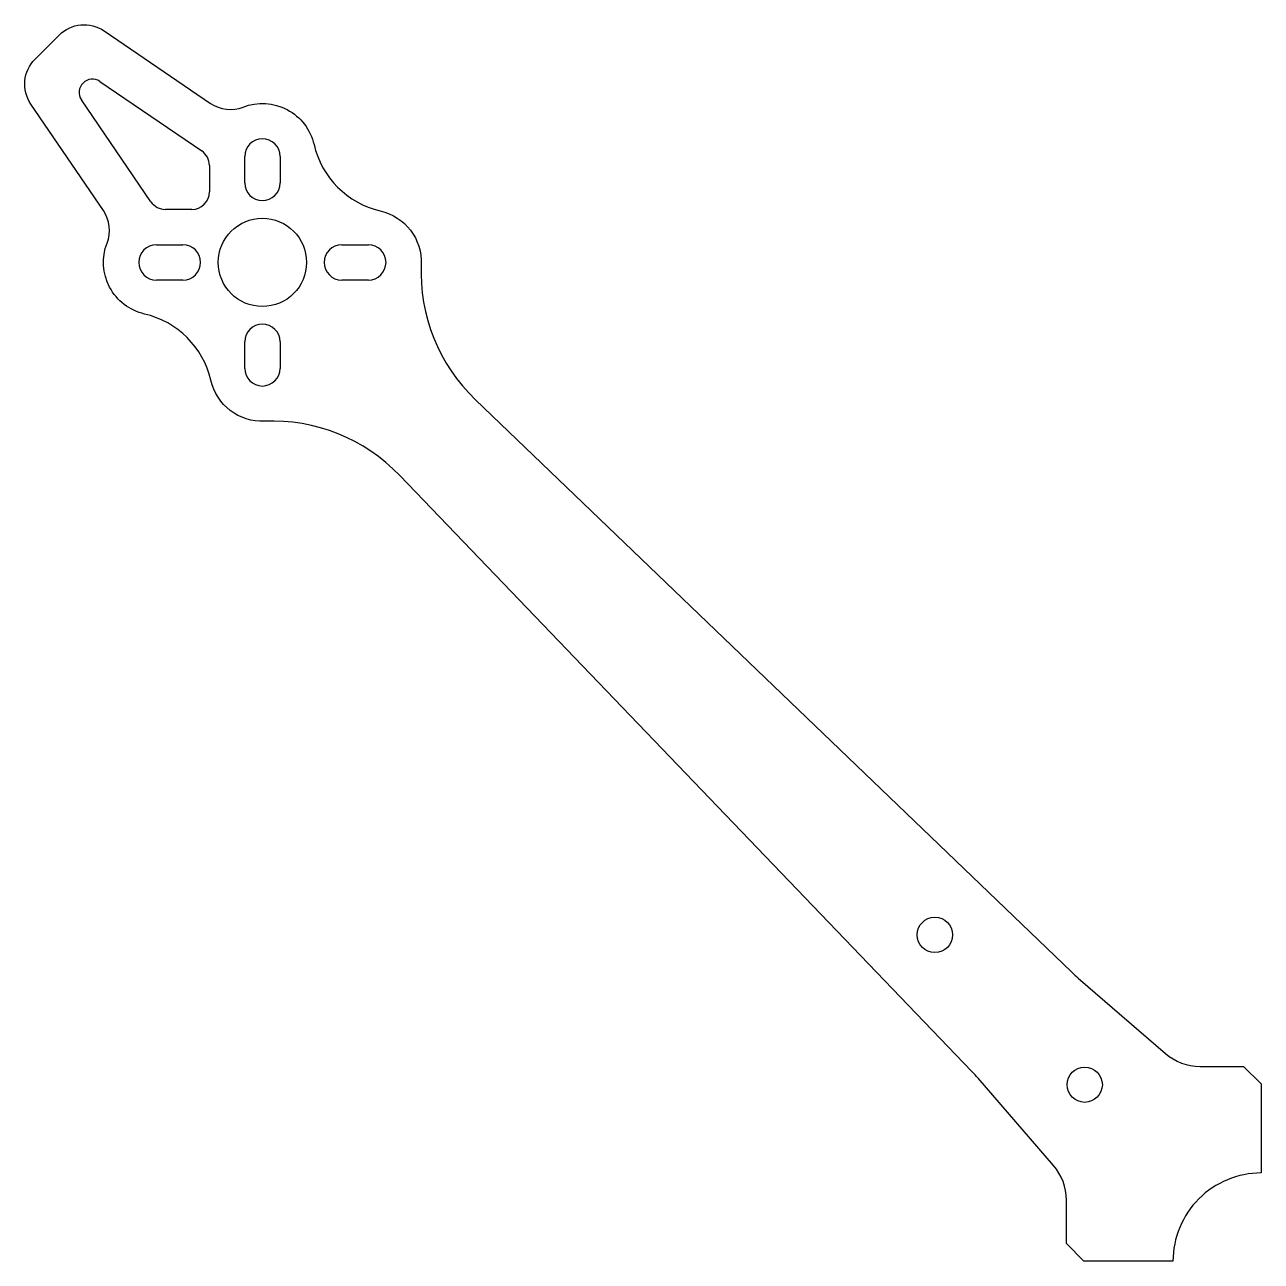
# Model space of a CAD drawing. Header units: millimetres. Extents: x -35 to 35, y -35 to 35.
import ezdxf

# ---------------------------------------------------------------- set-up
doc = ezdxf.new("R2010")
doc.units = ezdxf.units.MM
doc.layers.add('Frame-Arms', color=41, linetype='Continuous', true_color=0xffdf7f)

msp = doc.modelspace()

# ---------------------------------------------------------------- linework, layer by layer
at = {"layer": 'Frame-Arms'}
for p, q in [((-30.761, 31.803), (-24.991, 27.871)), ((-27.871, 24.991), (-31.803, 30.761)), ((-22.554, 26.054), (-22.554, 27.554)), ((-20.554, 27.554), (-20.554, 26.054)), ((-24.554, 27.045), (-24.554, 25.554)), ((-25.554, 24.554), (-27.045, 24.554)), ((-27.554, 22.554), (-26.054, 22.554)), ((-17.054, 22.554), (-15.554, 22.554)), ((-26.054, 20.554), (-27.554, 20.554)), ((-15.554, 20.554), (-17.054, 20.554)), ((-22.554, 15.554), (-22.554, 17.054)), ((-20.554, 17.054), (-20.554, 15.554))]:
    msp.add_line(p, q, dxfattribs=at)
msp.add_lwpolyline([(23.975, -34.014), (23.975, -31.549, 0.180288), (23.244, -29.585), (18.975, -24.654, 0.01284), (18.629, -24.275), (-13.776, 9.491, 0.215577), (-21.424, 12.557, -0.361561), (-24.478, 14.881, 0.287008), (-28.228, 18.631, -0.457482), (-30.349, 22.644, 0.247377), (-30.56, 24.497), (-34.667, 30.524, -0.360386), (-34.429, 33.065), (-33.065, 34.429, -0.360386), (-30.524, 34.667), (-24.497, 30.56, 0.247377), (-22.644, 30.349, -0.457482), (-18.631, 28.228, 0.287008), (-14.881, 24.478, -0.361561), (-12.557, 21.424, 0.215577), (-9.491, 13.776), (24.275, -18.629, 0.01284), (24.654, -18.975), (29.585, -23.244, 0.180288), (31.549, -23.975), (34.014, -23.975), (35.014, -24.975), (35.014, -30.014, 0.414214), (30.014, -35.014), (24.975, -35.014)], format="xyb", close=True, dxfattribs=at)
for centre, radius in [((-21.554, 21.554), 2.5), ((16.529, -16.529), 1), ((25.014, -25.014), 1)]:
    msp.add_circle(centre, radius, dxfattribs=at)
for centre, radius, start, end in [((-31.183, 31.183), 0.75, 55.72625, 214.27375), ((-21.554, 27.554), 1, 0, 180), ((-25.554, 27.045), 1, 0, 55.72625), ((-21.554, 26.054), 1, 180, 0), ((-25.554, 25.554), 1, 270, 0), ((-27.045, 25.554), 1, 214.27375, 270), ((-27.554, 21.554), 1, 90, 270), ((-26.054, 21.554), 1, 270, 90), ((-17.054, 21.554), 1, 90, 270), ((-15.554, 21.554), 1, 270, 90), ((-21.554, 17.054), 1, 0, 180), ((-21.554, 15.554), 1, 180, 0)]:
    msp.add_arc(centre, radius, start, end, dxfattribs=at)

doc.saveas('drawing.dxf')
